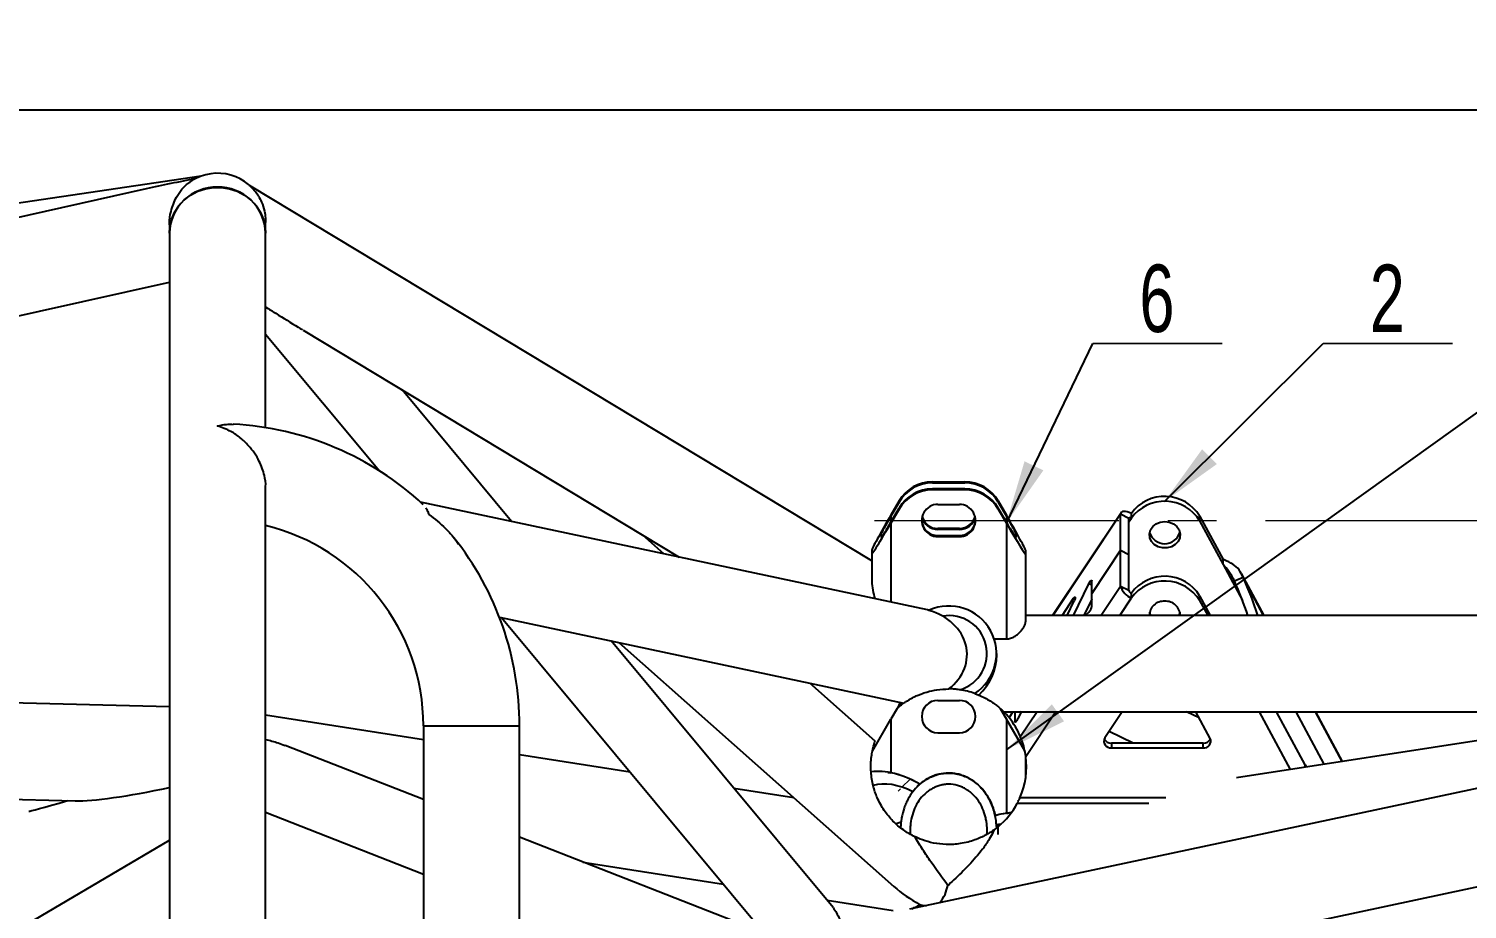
# Model space of a CAD drawing. Header units: millimetres. Extents: x -1160 to 841, y -1082 to 594.
# Drawn here: x 493.5 to 568.2, y 272.1 to 317.8 of the extents above; entities that cross this region are included whole.
import ezdxf

# ---------------------------------------------------------------- set-up
doc = ezdxf.new("R2010")
doc.units = ezdxf.units.MM
doc.linetypes.add('CENTERX2', pattern=[20.32, 12.7, -2.54, 2.54, -2.54])
doc.layers.add('FORMAT', color=7, linetype='Continuous')
doc.styles.add('SLDTEXTSTYLE1', font='TXT', dxfattribs={"width": 0.7})
doc.dimstyles.new('SLDDIMSTYLE0', dxfattribs={"dimtxt": 3.5, "dimasz": 3.302, "dimexe": 0, "dimexo": 0.0625, "dimgap": 0.875, "dimtad": 1, "dimdec": 0, "dimlfac": 5, "dimrnd": 1e-09, "dimzin": 12, "dimdsep": 46, "dimtxsty": 'SLDTEXTSTYLE1', "dimsah": 1, "dimcen": 0.09, "dimadec": 0, "dimazin": 3, "dimtfac": 1, "dimtdec": 0, "dimtofl": 0, "dimtmove": 0, "dimatfit": 3, "dimfxl": 0, "dimfrac": 2, "dimtolj": 1, "dimtzin": 12, "dimarcsym": 0})
doc.dimstyles.new('SLDDIMSTYLE3', dxfattribs={"dimtxt": 0.18, "dimasz": 3.302, "dimexe": 0, "dimexo": 0.0625, "dimgap": 0, "dimtad": 0, "dimtih": 1, "dimtoh": 1, "dimdec": 0, "dimrnd": 1e-09, "dimzin": 0, "dimdsep": 46, "dimtxsty": 'Standard', "dimsah": 1, "dimcen": 0.09, "dimadec": 0, "dimazin": 0, "dimtfac": 3.302, "dimtdec": 0, "dimtofl": 0, "dimtmove": 0, "dimatfit": 3, "dimfxl": 0, "dimfrac": 2, "dimtolj": 1, "dimtzin": 0, "dimarcsym": 0})

# ---------------------------------------------------------------- blocks, each defined once
blk = doc.blocks.new('_D_3')
at = {"layer": 'FORMAT'}
for p, q in [((619.262, 355.935), (619.262, 312.626)), ((190.762, 355.389), (190.762, 312.626)), ((190.762, 313.626), (619.262, 313.626))]:
    blk.add_line(p, q, dxfattribs=at)
for points in [[(190.762, 313.626), (194.064, 313.118), (194.064, 314.134)], [(619.262, 313.626), (615.96, 314.134), (615.96, 313.118)]]:
    blk.add_solid(points, dxfattribs=at)
at = {"layer": 'FORMAT', "insert": (445.141, 318.138), "char_height": 3.5, "attachment_point": 1, "style": 'SLDTEXTSTYLE1'}
blk.add_mtext('2142*', dxfattribs=at)
blk = doc.blocks.new('SW_NOTE_10')
at = {"color": 0, "linetype": 'Continuous', "lineweight": 0}
for p, q in [((0, 0), (6.715, 0)), ((6.715, 0), (0, 0)), ((0, 0), (6.715, 0)), ((6.715, 0), (0, 0)), ((0, 0), (6.715, 0)), ((6.715, 0), (0, 0))]:
    blk.add_line(p, q, dxfattribs=at)
at = {"color": 0, "linetype": 'Continuous', "lineweight": 0, "insert": (3.331, 4.104), "char_height": 3.5, "attachment_point": 2, "style": 'SLDTEXTSTYLE1'}
blk.add_mtext('2', dxfattribs=at)
blk = doc.blocks.new('SW_NOTE_13')
at = {"color": 0, "linetype": 'Continuous', "lineweight": 0}
for p, q in [((0, 0), (6.715, 0)), ((6.715, 0), (0, 0)), ((0, 0), (6.715, 0)), ((6.715, 0), (0, 0)), ((0, 0), (6.715, 0)), ((6.715, 0), (0, 0))]:
    blk.add_line(p, q, dxfattribs=at)
at = {"color": 0, "linetype": 'Continuous', "lineweight": 0, "insert": (3.331, 4.104), "char_height": 3.5, "attachment_point": 2, "style": 'SLDTEXTSTYLE1'}
blk.add_mtext('6', dxfattribs=at)

msp = doc.modelspace()

# ---------------------------------------------------------------- hatches: boundary and pattern name
at = {"linetype": 'Continuous', "lineweight": 18}
h = msp.add_hatch(dxfattribs=at)
h.set_pattern_fill('ANSI32', style=0)
edge = h.paths.add_edge_path(flags=0)
edge.add_ellipse((539.146054, 275.946106), major_axis=(3.04639, -2.702612), ratio=0.613885642, start_angle=108.2346175, end_angle=152.16890812)
edge.add_arc((541.262283, 279.475279), 4.044422, 183.77210999, 193.98120105)
edge.add_ellipse((539.146054, 275.946106), major_axis=(2.437112, -2.162089), ratio=0.613885642, start_angle=113.27666408, end_angle=159.23884034, ccw=False)
edge.add_spline(control_points=[(539.402223, 278.174838), (539.510647, 278.317433), (539.633613, 278.450229), (539.768592, 278.568)], knot_values=[0.079495615, 0.079495615, 0.079495615, 0.079495615, 0.082224567, 0.082224567, 0.082224567, 0.082224567], weights=[1, 1, 1, 1], degree=3, periodic=0)
h = msp.add_hatch(dxfattribs=at)
h.set_pattern_fill('ANSI32', style=0)
edge = h.paths.add_edge_path(flags=0)
edge.add_arc((541.262283, 279.475279), 4.044422, 299.54016967, 308.13201118)
edge.add_spline(control_points=[(543.759614, 276.293977), (543.745834, 276.664428), (543.677235, 277.038024), (543.549729, 277.386113), (543.437302, 277.693033), (543.275833, 277.987403), (543.070103, 278.241401), (542.98014, 278.352472), (542.881098, 278.45684), (542.774309, 278.551845), (542.580388, 278.724366), (542.356385, 278.868722), (542.117318, 278.969796), (541.877585, 279.071151), (541.615879, 279.131328), (541.355844, 279.142604), (541.109553, 279.153283), (540.857996, 279.120489), (540.622338, 279.04811), (540.389716, 278.976664), (540.166577, 278.865148), (539.967825, 278.724737), (539.757063, 278.575842), (539.568541, 278.391222), (539.411253, 278.186648), (539.235364, 277.957882), (539.094282, 277.69922), (538.99116, 277.429709), (538.871831, 277.11784), (538.800346, 276.784639), (538.774093, 276.451754), (538.769952, 276.399237), (538.76691, 276.346621), (538.764952, 276.293977)], knot_values=[0.076393964, 0.076393964, 0.076393964, 0.076393964, 0.081989989, 0.081989989, 0.081989989, 0.086894511, 0.086894511, 0.086894511, 0.089015247, 0.089015247, 0.089015247, 0.092908573, 0.092908573, 0.092908573, 0.096819695, 0.096819695, 0.096819695, 0.100518605, 0.100518605, 0.100518605, 0.104164403, 0.104164403, 0.104164403, 0.108028869, 0.108028869, 0.108028869, 0.112351599, 0.112351599, 0.112351599, 0.117357911, 0.117357911, 0.117357911, 0.118142328, 0.118142328, 0.118142328, 0.118142328], weights=[1, 1, 1, 1, 1, 1, 1, 1, 1, 1, 1, 1, 1, 1, 1, 1, 1, 1, 1, 1, 1, 1, 1, 1, 1, 1, 1, 1, 1, 1, 1, 1, 1, 1], degree=3, periodic=0)
edge.add_arc((541.262283, 279.475279), 4.044422, 231.86798882, 240.45983033)
edge.add_spline(control_points=[(539.268247, 275.956591), (539.262026, 276.057677), (539.26064, 276.159183), (539.264241, 276.260396), (539.27409, 276.537172), (539.32187, 276.815799), (539.409935, 277.078376), (539.485331, 277.303181), (539.591889, 277.520465), (539.7279, 277.714688), (539.847689, 277.885745), (539.992862, 278.042145), (540.157292, 278.170881), (540.309817, 278.290296), (540.48235, 278.388271), (540.664149, 278.455152), (540.845918, 278.522023), (541.041574, 278.559194), (541.235228, 278.562262), (541.438599, 278.565484), (541.645526, 278.531045), (541.837362, 278.463454), (542.028693, 278.396041), (542.210355, 278.294161), (542.369875, 278.168841), (542.405893, 278.140544), (542.440951, 278.110982), (542.474955, 278.080295), (542.656872, 277.916122), (542.810584, 277.716694), (542.929086, 277.502209), (543.070689, 277.24591), (543.166673, 276.960799), (543.217315, 276.672396), (543.258642, 276.437041), (543.270997, 276.195095), (543.256318, 275.956591)], knot_values=[0.047390084, 0.047390084, 0.047390084, 0.047390084, 0.048924715, 0.048924715, 0.048924715, 0.053136399, 0.053136399, 0.053136399, 0.056738303, 0.056738303, 0.056738303, 0.059909061, 0.059909061, 0.059909061, 0.062851024, 0.062851024, 0.062851024, 0.065796618, 0.065796618, 0.065796618, 0.068894847, 0.068894847, 0.068894847, 0.071979813, 0.071979813, 0.071979813, 0.072666877, 0.072666877, 0.072666877, 0.076394613, 0.076394613, 0.076394613, 0.080856031, 0.080856031, 0.080856031, 0.084499267, 0.084499267, 0.084499267, 0.084499267], weights=[1, 1, 1, 1, 1, 1, 1, 1, 1, 1, 1, 1, 1, 1, 1, 1, 1, 1, 1, 1, 1, 1, 1, 1, 1, 1, 1, 1, 1, 1, 1, 1, 1, 1, 1, 1, 1], degree=3, periodic=0)
h = msp.add_hatch(dxfattribs=at)
h.set_pattern_fill('ANSI32', style=0)
edge = h.paths.add_edge_path(flags=0)
edge.add_ellipse((544.821108, 274.616036), major_axis=(4.739249, 0.728896), ratio=0.521379362, start_angle=88.84650643, end_angle=99.30727621)
edge.add_spline(control_points=[(543.679604, 276.936569), (543.684015, 276.91619), (543.688244, 276.895771), (543.692293, 276.875317), (543.721199, 276.729303), (543.740967, 276.581217), (543.751921, 276.432772)], knot_values=[0.088319121, 0.088319121, 0.088319121, 0.088319121, 0.088627827, 0.088627827, 0.088627827, 0.090844335, 0.090844335, 0.090844335, 0.090844335], weights=[1, 1, 1, 1, 1, 1, 1], degree=3, periodic=0)
edge.add_ellipse((544.821108, 274.616036), major_axis=(3.791399, 0.583117), ratio=0.521379362, start_angle=97.97604, end_angle=101.74129163, ccw=False)
edge.add_arc((541.262283, 279.475279), 4.044422, 312.48613939, 324.05474631)

# ---------------------------------------------------------------- linework, layer by layer
at = {"color": 7, "linetype": 'Continuous', "lineweight": 25}
for p, q in [((502.411493, 310.181483), (347.262283, 287.121022)), ((537.262283, 290.170457), (504.927542, 309.695353)), ((499.552543, 309.514959), (347.680495, 275.664227)), ((500.762283, 307.653865), (500.762283, 307.219769)), ((505.762283, 307.219769), (505.762283, 307.780475)), ((500.762283, 307.219769), (500.762283, 263.316722)), ((505.762283, 297.104246), (505.762283, 307.219769)), ((345.762283, 270.113983), (500.762283, 304.661903)), ((507.712729, 302.172711), (527.252883, 290.373654)), ((505.762283, 301.963172), (511.673231, 294.861489)), ((518.550109, 292.226673), (512.85737, 299.066189)), ((505.762283, 264.948176), (505.762283, 294.033692)), ((540.416983, 294.231935), (540.416983, 294.284199)), ((540.416983, 294.284199), (542.107582, 294.284199)), ((540.416983, 294.231935), (542.107582, 294.231935)), ((540.416983, 293.866085), (540.416983, 293.918349)), ((542.107582, 293.918349), (540.416983, 293.918349)), ((542.107582, 293.866085), (540.416983, 293.866085)), ((542.107582, 294.284199), (542.107582, 294.231935)), ((542.107582, 293.918349), (542.107582, 293.866085)), ((540.161012, 287.625217), (513.806691, 293.236656)), ((538.684932, 293.289677), (538.262283, 292.561637)), ((538.684932, 293.237413), (538.262283, 292.509372)), ((538.684932, 293.289677), (538.684932, 293.237413)), ((540.702283, 293.110249), (541.822283, 293.110249)), ((543.839633, 293.237413), (543.839633, 293.289677)), ((543.839633, 293.289677), (544.262283, 292.561637)), ((543.839633, 293.237413), (544.262283, 292.509372)), ((538.262283, 292.195787), (538.684932, 292.923828)), ((538.684932, 292.871563), (538.262283, 292.143523)), ((538.684932, 292.923828), (538.684932, 292.871563)), ((543.839633, 292.871563), (543.839633, 292.923828)), ((544.262283, 292.195787), (543.839633, 292.923828)), ((543.839633, 292.871563), (544.262283, 292.143523)), ((550.22368, 292.682796), (546.658275, 287.334689)), ((550.201687, 290.727685), (550.201687, 292.604025)), ((550.6347, 292.387519), (550.201687, 292.604025)), ((550.6347, 290.511179), (550.6347, 292.387519)), ((550.762283, 292.397387), (550.762283, 292.647387)), ((554.306949, 292.263358), (554.306949, 292.513358)), ((554.306949, 292.513358), (555.52976, 290.242356)), ((537.762283, 291.595827), (537.762283, 291.38677)), ((540.702283, 291.805301), (540.702283, 291.857566)), ((541.822283, 291.857566), (540.702283, 291.857566)), ((541.822283, 291.805301), (540.702283, 291.805301)), ((541.822283, 291.857566), (541.822283, 291.805301)), ((544.262283, 292.143523), (544.262283, 286.117415)), ((544.762283, 291.595827), (544.762283, 291.38677)), ((554.306949, 292.263358), (555.52976, 289.992356)), ((526.460142, 290.542446), (525.366333, 291.512821)), ((540.702283, 291.439452), (540.702283, 291.491716)), ((540.702283, 291.491716), (541.822283, 291.491716)), ((540.702283, 291.439452), (541.822283, 291.439452)), ((541.822283, 291.491716), (541.822283, 291.439452)), ((537.262283, 290.734546), (537.262283, 290.525489)), ((537.262283, 290.525489), (537.262283, 289.111367)), ((545.262283, 290.734546), (545.262283, 290.525489)), ((545.262283, 290.525489), (545.262283, 287.008897)), ((550.201687, 290.727685), (548.701687, 288.477685)), ((550.201687, 288.851345), (550.201687, 290.727685)), ((550.201687, 290.727685), (550.6347, 290.511179)), ((550.6347, 288.634839), (550.6347, 290.511179)), ((555.52976, 289.992356), (555.52976, 290.242356)), ((557.6563, 287.334689), (556.480087, 289.519149)), ((547.757659, 287.334689), (548.550989, 288.991298)), ((548.701687, 288.477685), (548.701687, 289.131149)), ((550.6347, 288.634839), (550.201687, 288.851345)), ((556.112008, 289.139234), (556.565162, 289.322233)), ((547.74268, 288.215514), (547.155463, 287.334689)), ((547.42431, 287.334689), (547.793378, 288.105365)), ((548.701687, 288.18527), (548.294354, 287.334689)), ((548.701687, 287.824222), (548.701687, 288.477685)), ((550.762283, 288.247387), (550.762283, 288.497387)), ((554.306949, 288.113358), (554.306949, 288.363358)), ((554.306949, 288.363358), (554.860831, 287.334689)), ((554.306949, 288.113358), (554.72622, 287.334689)), ((517.91199, 287.25046), (538.926873, 282.77591)), ((518.028832, 287.225581), (531.93664, 270.516107)), ((605.762283, 287.334689), (545.262283, 287.334689)), ((548.550989, 287.511979), (548.356557, 287.334689)), ((609.065904, 286.923404), (539.222644, 272.06602)), ((535.256109, 272.155324), (523.721548, 286.013472)), ((524.128702, 285.926779), (538.420585, 273.247703)), ((543.639602, 286.117415), (544.262283, 286.117415)), ((543.762283, 285.26881), (543.762283, 285.355634)), ((500.762283, 282.582529), (411.646785, 284.798967)), ((537.445001, 280.797204), (534.042256, 283.815956)), ((538.684932, 282.683893), (538.580155, 282.502413)), ((538.684932, 282.683893), (538.762283, 282.807265)), ((538.762283, 282.810955), (538.762283, 282.654936)), ((540.702283, 282.923893), (541.822283, 282.923893)), ((542.616635, 283.286195), (542.827085, 283.200263)), ((513.962283, 280.874402), (505.762283, 282.158541)), ((537.299385, 280.284055), (538.262283, 281.951842)), ((538.580155, 282.502413), (538.262283, 281.951842)), ((538.262283, 281.951842), (538.262283, 279.161036)), ((543.94441, 282.502413), (544.262283, 281.951842)), ((544.10891, 282.334689), (587.494757, 282.334689)), ((544.262283, 281.951842), (544.262283, 277.057678)), ((545.218848, 280.295022), (544.262283, 281.951842)), ((544.606356, 282.334689), (544.400733, 282.026254)), ((544.701687, 282.334689), (544.701687, 281.824222)), ((545.029869, 282.334689), (544.852385, 281.964072)), ((545.021718, 282.31767), (544.987679, 282.334689)), ((550.284586, 282.334689), (549.376642, 280.972774)), ((554.276033, 282.023204), (553.633855, 282.334689)), ((554.856066, 280.945968), (554.108315, 282.334689)), ((578.561404, 282.334689), (556.228102, 278.899827)), ((560.789049, 279.601301), (559.317268, 282.334689)), ((561.74144, 279.747779), (560.348529, 282.334689)), ((513.962283, 281.604568), (513.962283, 266.692518)), ((513.962283, 281.604568), (518.962283, 281.604568)), ((518.962283, 267.756141), (518.962283, 281.604568)), ((540.702283, 281.243893), (541.822283, 281.243893)), ((543.810334, 267.930057), (608.206742, 281.628762)), ((550.858257, 280.703159), (549.602851, 281.312088)), ((513.962283, 277.76145), (506.774574, 280.576945)), ((549.723052, 280.703159), (549.723052, 280.453159)), ((554.493542, 280.703159), (549.723052, 280.703159)), ((549.723052, 280.453159), (554.493542, 280.453159)), ((554.493542, 280.453159), (554.493542, 280.703159)), ((391.459833, 280.299501), (495.860807, 277.70289)), ((524.716926, 279.1902), (518.962283, 280.09139)), ((545.262283, 280.057239), (545.262283, 278.877495)), ((559.790792, 279.578922), (559.856009, 279.4578)), ((533.223853, 277.857995), (530.102785, 278.346762)), ((505.762283, 277.107136), (513.962283, 273.895116)), ((505.762283, 277.097601), (505.802835, 277.091251)), ((544.441076, 277.086983), (544.420659, 277.083843)), ((544.536977, 277.101732), (544.532573, 277.101055)), ((538.795108, 276.593114), (538.531532, 276.510057)), ((543.857473, 276.365109), (543.768285, 276.367195)), ((543.834079, 275.951969), (543.834079, 276.353868)), ((423.161465, 230.083893), (500.762283, 275.652373)), ((531.683949, 270.819701), (518.962283, 275.802901)), ((522.247804, 274.515931), (529.560657, 273.370721)), ((534.946516, 272.527283), (538.375845, 271.990242))]:
    msp.add_line(p, q, dxfattribs=at)
at = {"color": 8, "linetype": 'Continuous', "lineweight": 25}
for p, q in [((538.262283, 292.509372), (538.262283, 292.195787)), ((544.262283, 292.509372), (544.262283, 292.195787)), ((550.201687, 292.604025), (546.688796, 287.334689)), ((550.6347, 292.206013), (550.762283, 292.397387)), ((538.262283, 292.143523), (538.262283, 288.0295)), ((555.52976, 289.992356), (556.5442, 288.108341)), ((548.701687, 288.915949), (548.550989, 288.991298)), ((550.201687, 288.851345), (549.190583, 287.334689)), ((557.635346, 287.334689), (556.565162, 289.322233)), ((547.82268, 288.175514), (547.74268, 288.215514)), ((550.153817, 287.334689), (550.762283, 288.247387)), ((538.580155, 282.502413), (538.741799, 282.63827)), ((545.85725, 282.334689), (544.992672, 281.037823)), ((545.271115, 280.010636), (546.820484, 282.334689)), ((559.03545, 279.331598), (557.418448, 282.334689)), ((559.790792, 279.578922), (558.30696, 282.334689)), ((561.722088, 279.744803), (560.327575, 282.334689)), ((544.701687, 281.824222), (544.741687, 281.804222)), ((551.671457, 277.570461), (544.830057, 277.570461)), ((552.549325, 277.855083), (544.967996, 277.855083))]:
    msp.add_line(p, q, dxfattribs=at)
at = {"color": 7, "linetype": 'Continuous', "lineweight": 25, "flags": 128}
for points in [[(500.762283, 307.219769), (500.782531, 307.522616), (500.871866, 307.917944), (501.029968, 308.293186), (501.25229, 308.637548), (501.532435, 308.941123), (501.862346, 309.195178), (502.232529, 309.392404), (502.632337, 309.527127), (503.050268, 309.595472), (503.474297, 309.595472), (503.892228, 309.527127), (504.292036, 309.392404), (504.66222, 309.195178), (504.99213, 308.941123), (505.272275, 308.637548), (505.494597, 308.293186), (505.652699, 307.917944), (505.742034, 307.522616), (505.762283, 307.219769)], [(550.762283, 292.647387), (550.652916, 292.695852), (550.547752, 292.730016), (550.450832, 292.748566), (550.365882, 292.75079), (550.296164, 292.736602), (550.24436, 292.706548), (550.212459, 292.661782), (550.201687, 292.604025)], [(550.762283, 292.397387), (550.737392, 292.408417), (550.713459, 292.416192), (550.691401, 292.420414), (550.672068, 292.42092), (550.656201, 292.417691), (550.644411, 292.410851), (550.637151, 292.400663), (550.6347, 292.387519)], [(552.494333, 292.224182), (552.730138, 292.193402), (552.944989, 292.103797), (553.119799, 291.963328), (553.239032, 291.784478), (553.292096, 291.583137), (553.274276, 291.377195), (553.187154, 291.184952), (553.038472, 291.023489), (552.84144, 290.907152), (552.613567, 290.84628), (552.3751, 290.84628), (552.147226, 290.907152), (551.950195, 291.023489), (551.801513, 291.184952), (551.714391, 291.377195), (551.69657, 291.583137), (551.749634, 291.784478), (551.868868, 291.963328), (552.043677, 292.103797), (552.258529, 292.193402), (552.494333, 292.224182)], [(548.550989, 288.991298), (548.575123, 289.03771), (548.601081, 289.080238), (548.627081, 289.115962), (548.651337, 289.142427), (548.672183, 289.157818), (548.688188, 289.161076), (548.698253, 289.151978), (548.701687, 289.131149)], [(547.74268, 288.215514), (547.774728, 288.258312), (547.803396, 288.286046), (547.825658, 288.29579), (547.839167, 288.286517), (547.842497, 288.259204), (547.835298, 288.216733), (547.818328, 288.163585), (547.793378, 288.105365)], [(551.77139, 287.334689), (551.714391, 287.477195), (551.707462, 287.506362)], [(553.281205, 287.506362), (553.274276, 287.477195), (553.217277, 287.334689)], [(544.852385, 281.964072), (544.828251, 281.91766), (544.802293, 281.875132), (544.776293, 281.839409), (544.752037, 281.812943), (544.731191, 281.797553), (544.715186, 281.794295), (544.705121, 281.803392), (544.701687, 281.824222)], [(559.790792, 279.578922), (559.779519, 279.511226), (559.74855, 279.441272)]]:
    msp.add_lwpolyline(points, dxfattribs=at)
at = {"color": 7, "linetype": 'Continuous', "lineweight": 25}
for centre, radius, start, end in [((503.262283, 307.830705), 2.5, 31.7404765, 128.13283454), ((503.201112, 307.165393), 2.439435, 88.56311618, 178.72274707), ((503.323453, 307.165393), 2.439435, 1.27725293, 91.43688382), ((503.262283, 281.604568), 15.7, 47.05378324, 87.04855125), ((540.414921, 292.282266), 2.001934, 89.94099416, 149.78681221), ((540.414921, 292.230002), 2.001934, 89.94099416, 149.78681221), ((540.414921, 291.916417), 2.001934, 89.94099416, 149.78681221), ((540.414921, 291.864152), 2.001934, 89.94099416, 149.78681221), ((542.109644, 292.282266), 2.001934, 30.21318779, 90.05900584), ((542.109644, 292.230002), 2.001934, 30.21318779, 90.05900584), ((542.109644, 291.916417), 2.001934, 30.21318779, 90.05900584), ((542.109644, 291.864152), 2.001934, 30.21318779, 90.05900584), ((540.698955, 292.27485), 0.835405, 89.77175723, 270.22824277), ((541.82561, 292.27485), 0.835405, 269.77175723, 90.22824277), ((552.48988, 291.397259), 2.132467, 31.55951775, 144.1096683), ((552.48988, 291.147259), 2.132467, 31.55951775, 144.1096683), ((540.700187, 292.643692), 0.838393, 192.81199804, 270.14322759), ((540.700243, 292.696085), 0.838521, 194.65729842, 270.13936848), ((541.824032, 292.696462), 0.838898, 269.88054755, 345.32278623), ((541.824081, 292.644065), 0.838766, 269.87714146, 347.16763389), ((503.262283, 281.604568), 10.7, 0, 76.48824464), ((540.700201, 292.329713), 0.837999, 181.94407834, 270.1423001), ((541.824697, 292.329367), 0.837655, 269.83485662, 358.07910671), ((552.494333, 291.887716), 0.820178, 196.38423645, 343.61576355), ((503.262283, 281.604568), 15.7, 0, 38.48920853), ((552.48988, 287.247259), 2.132467, 31.55951775, 144.1096683), ((551.098756, 289.121855), 0.936967, 196.78061011, 248.95453618), ((550.838859, 288.696403), 0.213239, 196.78061011, 248.95453618), ((552.48988, 286.997259), 2.132467, 31.55951775, 144.1096683), ((539.707841, 281.654428), 18.031057, 18.36241606, 24.52601181), ((540.269069, 281.882391), 17.91407, 17.71956997, 24.53866103), ((552.435056, 287.337653), 0.738911, 85.39863913, 180.22977113), ((552.553611, 287.337653), 0.738911, 359.77022887, 94.60136087), ((541.277808, 285.36134), 2.469552, 302.82899778, 114.65534902), ((541.28577, 285.360196), 1.969727, 286.8998338, 99.81744975), ((548.131615, 287.906869), 0.576032, 316.72232626, 351.75092107), ((541.262283, 279.475279), 4.044422, 70.4354142, 81.52460108), ((540.702283, 282.083893), 0.84, 90, 270), ((541.822283, 282.083893), 0.84, 270, 90), ((541.262283, 279.475279), 4.044422, 39.10467815, 44.99143051), ((541.262283, 279.475279), 4.044422, 22.7272832, 39.10467815), ((549.681685, 280.800858), 0.350152, 150.59526551, 276.78486954), ((549.709206, 281.104808), 0.401888, 206.64624356, 271.97442755), ((554.532557, 280.804204), 0.353206, 263.65824531, 23.66346844), ((554.508937, 281.1022), 0.399338, 267.79071463, 333.58861424), ((541.262283, 279.475279), 4.044422, 336.38428525, 7.60652325), ((541.262283, 279.475279), 4.044422, 309.48583341, 331.90244231)]:
    msp.add_arc(centre, radius, start, end, dxfattribs=at)
for centre, major_axis, ratio, start_param, end_param in [((503.262283, 307.780475), (14.981845, 2.779353), 0.160203706, 1.616787269, 1.791190667), ((538.262283, 292.457108), (0.99897, 1.725531), 0.026293828, 1.525409927, 3.096206254), ((538.262283, 292.457108), (0.499485, 0.862766), 0.026293828, 1.525409927, 3.096206254), ((544.262283, 292.457108), (-0.99897, 1.725531), 0.026293828, 3.186979053, 4.75777538), ((544.262283, 292.457108), (-0.499485, 0.862766), 0.026293828, 3.186979053, 4.75777538), ((538.262283, 292.248051), (0.99897, 1.725531), 0.026293828, 3.096206254, 4.667002581), ((538.262283, 292.248051), (0.499485, 0.862766), 0.026293828, 3.096206254, 4.667002581), ((544.262283, 292.248051), (-0.499485, 0.862766), 0.026293828, 1.616182727, 3.186979053), ((544.262283, 292.248051), (-0.99897, 1.725531), 0.026293828, 1.616182727, 3.186979053), ((539.824162, 285.140898), (2.966526, -1.0433), 0.791137429, 1.704211906, 1.732553932), ((539.173339, 285.279473), (3.045194, 0.104532), 0.808033362, 5.444768935, 7.470229552), ((541.262283, 284.834689), (1.915111, 1.915111), 0.839099631, 4.697372164, 5.585053606), ((539.146054, 275.946106), (3.04639, -2.702612), 0.613885642, 1.88905044, 2.655848466), ((539.146054, 275.946106), (3.04639, -2.702612), 0.613885642, 1.88905044, 2.32710377), ((503.262283, 280.019577), (8.133764, 2.103339), 0.119836401, 3.539251611, 4.369146648), ((539.146054, 275.946106), (2.437112, -2.162089), 0.613885642, 1.977050754, 2.779242061), ((503.262283, 280.019577), (9.813145, 2.863985), 0.00556951, 3.163677061, 3.795030669), ((544.821108, 274.616036), (4.739249, 0.728896), 0.521379362, 1.550664066, 1.733238941), ((544.821108, 274.616036), (4.739249, 0.728896), 0.521379362, 1.608588688, 1.733238941), ((544.821108, 274.616036), (3.791399, 0.583117), 0.521379362, 1.710004486, 1.775720524), ((541.262283, 274.068689), (4.017995, -1.894078), 0.507965142, 4.188965378, 4.577902053), ((541.262283, 274.068689), (0.780238, 2.648094), 0.068343798, 4.249102247, 4.438988535), ((541.262283, 274.068689), (1.109726, 2.354112), 0.153916745, 4.002258594, 4.236103292), ((541.262283, 274.068689), (-0.191082, 2.499422), 0.281321064, 2.256530659, 2.273651464)]:
    msp.add_ellipse(centre, major_axis=major_axis, ratio=ratio, start_param=start_param, end_param=end_param, dxfattribs=at)
for points, knots in [([(500.768159, 307.63968), (500.766198, 307.664926), (500.746667, 307.916279), (500.825802, 308.298032), (500.960862, 308.742997), (501.149676, 309.141089), (501.410326, 309.510058), (501.649405, 309.763684), (501.798869, 309.850681), (501.825241, 309.866031)], [0, 0, 0, 0, 0.022401703, 0.223028644, 0.367412093, 0.515764221, 0.731178854, 0.952567872, 1, 1, 1, 1]), ([(505.384638, 309.138175), (505.443273, 309.03959), (505.578626, 308.812017), (505.695288, 308.420956), (505.758947, 308.058405), (505.756265, 307.849196), (505.755273, 307.771768)], [0, 0, 0, 0, 0.267199932, 0.61680117, 0.858178389, 1, 1, 1, 1]), ([(505.762283, 303.377008), (505.939895, 303.267497), (506.505064, 302.91903), (507.140946, 302.513348), (507.603967, 302.24112), (507.67949, 302.196717)], [0, 0, 0, 0, 0.277213567, 0.88210584, 1, 1, 1, 1]), ([(503.262283, 297.188861), (503.263474, 297.18919), (503.418318, 297.231962), (503.69233, 297.289408), (503.956172, 297.27937), (504.07026, 297.275029)], [0, 0, 0, 0, 0.004383308, 0.569484128, 1, 1, 1, 1]), ([(505.76158, 294.033997), (505.761814, 294.035776), (505.785892, 294.218825), (505.715809, 294.556791), (505.596236, 294.991432), (505.424634, 295.386693), (505.188518, 295.786427), (504.857277, 296.204806), (504.446665, 296.590567), (503.905128, 296.955009), (503.49873, 297.123316), (503.263474, 297.18853), (503.262283, 297.188861)], [0, 0, 0, 0, 0.001196487, 0.123132976, 0.204663646, 0.28854459, 0.397581635, 0.509712905, 0.652032728, 0.798441155, 0.998978892, 1, 1, 1, 1]), ([(514.08722, 292.933242), (514.123441, 292.875276), (514.186974, 292.7736), (514.226757, 292.643708), (514.241809, 292.585389), (514.242074, 292.58436)], [0, 0, 0, 0, 0.565737874, 0.99233995, 1, 1, 1, 1]), ([(514.242074, 292.58436), (514.243377, 292.583456), (514.557372, 292.365495), (514.99894, 291.998006), (515.492219, 291.468068), (515.690552, 291.184352), (515.782523, 291.052787)], [0, 0, 0, 0, 0.002117708, 0.510336041, 0.772932953, 1, 1, 1, 1]), ([(556.565162, 289.322233), (556.504927, 289.455731), (556.384307, 289.723059), (556.038873, 290.020049), (555.731678, 290.172022), (555.559879, 290.231865), (555.52976, 290.242356)], [0, 0, 0, 0, 0.3107438523, 0.6222603308, 0.9337776095, 1, 1, 1, 1]), ([(556.112008, 289.139234), (556.069013, 289.224096), (555.983022, 289.393822), (555.789331, 289.686532), (555.629808, 289.87448), (555.52976, 289.992356)], [0, 0, 0, 0, 0.271576035, 0.543152057, 1, 1, 1, 1]), ([(537.262283, 289.111367), (537.274015, 288.959897), (537.296358, 288.671434), (537.386864, 288.356371), (537.429847, 288.206745)], [0, 0, 0, 0, 0.525089781, 1, 1, 1, 1]), ([(544.262283, 286.117415), (544.299641, 286.117415), (544.33652, 286.12041), (544.409385, 286.131926), (544.445682, 286.140555), (544.550767, 286.17319), (544.615526, 286.203427), (544.737553, 286.274651), (544.793156, 286.314716), (544.895412, 286.399042), (544.94246, 286.443727), (545.028104, 286.534943), (545.066202, 286.58091), (545.133549, 286.672537), (545.162993, 286.718603), (545.211099, 286.807831), (545.229702, 286.850727), (545.255283, 286.932741), (545.262283, 286.972015), (545.262283, 287.008897)], [0, 0, 0, 0, 0.0625, 0.0625, 0.125, 0.125, 0.25, 0.25, 0.375, 0.375, 0.5, 0.5, 0.625, 0.625, 0.75, 0.75, 0.875, 0.875, 1, 1, 1, 1]), ([(538.927055, 282.777384), (538.935674, 282.783759), (538.94913, 282.793712), (539.087302, 282.886545), (539.244291, 282.981988), (539.425033, 283.080285), (539.62074, 283.173818), (539.862698, 283.273147), (540.221461, 283.392094), (540.721823, 283.499868), (541.069765, 283.512396), (541.272288, 283.519688)], [0, 0, 0, 0, 0.203262333, 0.31732236, 0.395865169, 0.450715627, 0.505953762, 0.554476996, 0.633953333, 0.786939198, 1, 1, 1, 1]), ([(541.88385, 283.46917), (541.803829, 283.481321), (541.664844, 283.502425), (541.443376, 283.518553), (541.323818, 283.517926), (541.287201, 283.517734)], [0, 0, 0, 0, 0.484917046, 0.842241427, 1, 1, 1, 1]), ([(538.747886, 282.654631), (538.748039, 282.653551), (538.748589, 282.649646), (538.81758, 282.694751), (538.884688, 282.749092), (538.919694, 282.777438)], [0, 0, 0, 0, 0.15465631, 0.559039022, 1, 1, 1, 1]), ([(542.840313, 283.199144), (542.944285, 283.151865), (543.254951, 283.010597), (543.601506, 282.782423), (543.861706, 282.576352), (544.036074, 282.421724), (544.134556, 282.322824), (544.113009, 282.344129), (544.10891, 282.348182)], [0, 0, 0, 0, 0.139684538, 0.417373087, 0.555063685, 0.697937363, 0.942545586, 1, 1, 1, 1]), ([(505.762283, 280.892889), (505.98088, 280.838394), (506.32797, 280.751869), (506.651583, 280.618254), (506.771384, 280.56879)], [0, 0, 0, 0, 0.629802012, 1, 1, 1, 1]), ([(539.516361, 275.827115), (539.309523, 275.939301), (538.89181, 276.165863), (538.355, 276.635663), (537.896056, 277.193559), (537.555693, 277.806754), (537.360372, 278.369298), (537.264837, 278.826344), (537.219899, 279.20865), (537.213177, 279.624249), (537.248766, 280.013576), (537.311863, 280.362514), (537.375244, 280.59748), (537.418595, 280.734966), (537.440667, 280.799174), (537.437847, 280.790966), (537.436759, 280.787798)], [0, 0, 0, 0, 0.109450721, 0.221037875, 0.331798244, 0.445151114, 0.536319799, 0.581815698, 0.628661489, 0.680580628, 0.73276877, 0.780878145, 0.853547351, 0.908337505, 0.964618392, 1, 1, 1, 1]), ([(545.271115, 280.010636), (545.248292, 280.152238), (545.215362, 280.356545), (545.135016, 280.64726), (545.073128, 280.833866), (545.019601, 280.973122), (545.001329, 281.017023), (544.992672, 281.037823)], [0, 0, 0, 0, 0.380818634, 0.549453947, 0.7196223, 0.86715833, 1, 1, 1, 1]), ([(538.107858, 279.175755), (538.124548, 279.176675), (538.175533, 279.179486), (538.227396, 279.168456), (538.262283, 279.161036)], [0, 0, 0, 0, 0.327340781, 1, 1, 1, 1]), ([(543.759614, 276.293977), (543.753148, 276.467787), (543.735006, 276.639782), (543.674225, 276.979964), (543.631615, 277.148156), (543.546887, 277.397208), (543.515149, 277.479565), (543.445579, 277.639924), (543.407623, 277.718325), (543.283934, 277.948022), (543.188492, 278.093873), (543.023021, 278.300139), (542.964652, 278.366111), (542.841633, 278.491803), (542.776622, 278.551831), (542.574266, 278.719863), (542.429498, 278.816378), (542.196553, 278.936326), (542.115686, 278.972331), (541.951646, 279.034103), (541.868485, 279.059961), (541.699894, 279.101677), (541.614464, 279.117535), (541.441269, 279.138965), (541.352862, 279.144512), (541.08981, 279.144865), (540.917162, 279.123978), (540.662172, 279.061744), (540.577466, 279.035605), (540.413509, 278.974273), (540.333799, 278.939016), (540.178718, 278.859721), (540.103347, 278.815681), (539.95689, 278.718929), (539.885973, 278.666251), (539.684021, 278.499131), (539.562029, 278.374641), (539.396602, 278.16974), (539.344597, 278.098556), (539.24806, 277.952922), (539.203278, 277.87817), (539.120303, 277.72501), (539.082111, 277.6466), (539.012103, 277.486243), (538.980203, 277.403998), (538.895043, 277.155491), (538.851844, 276.986807), (538.805489, 276.729687), (538.79313, 276.643294), (538.774477, 276.469161), (538.7682, 276.381318), (538.764952, 276.293977)], [0, 0, 0, 0, 0.0625, 0.0625, 0.125, 0.125, 0.15625, 0.15625, 0.1875, 0.1875, 0.25, 0.25, 0.28125, 0.28125, 0.3125, 0.3125, 0.375, 0.375, 0.40625, 0.40625, 0.4375, 0.4375, 0.46875, 0.46875, 0.5, 0.5, 0.5625, 0.5625, 0.59375, 0.59375, 0.625, 0.625, 0.65625, 0.65625, 0.6875, 0.6875, 0.75, 0.75, 0.78125, 0.78125, 0.8125, 0.8125, 0.84375, 0.84375, 0.875, 0.875, 0.9375, 0.9375, 0.96875, 0.96875, 1, 1, 1, 1]), ([(539.768592, 278.568), (539.850455, 278.639426), (539.936442, 278.705131), (540.114962, 278.82363), (540.207761, 278.876666), (540.352507, 278.946487), (540.401682, 278.968133), (540.501963, 279.008038), (540.553274, 279.02636), (540.708767, 279.075502), (540.813542, 279.100294), (541.025275, 279.134252), (541.132232, 279.14342), (541.294358, 279.145069), (541.348918, 279.143576), (541.457373, 279.13649), (541.511162, 279.130924), (541.67125, 279.108342), (541.776277, 279.085464), (541.982999, 279.02437), (542.08545, 278.985753), (542.282052, 278.89515), (542.376411, 278.843254), (542.557693, 278.727017), (542.644849, 278.66247), (542.893762, 278.451664), (543.038728, 278.29248), (543.228489, 278.029094), (543.287068, 277.936992), (543.392863, 277.748837), (543.440454, 277.652304), (543.525701, 277.454637), (543.563354, 277.353503), (543.629038, 277.14678), (543.656818, 277.041865), (543.679604, 276.936569)], [0, 0, 0, 0, 0.0625, 0.0625, 0.125, 0.125, 0.15625, 0.15625, 0.1875, 0.1875, 0.25, 0.25, 0.3125, 0.3125, 0.34375, 0.34375, 0.375, 0.375, 0.4375, 0.4375, 0.5, 0.5, 0.5625, 0.5625, 0.625, 0.625, 0.75, 0.75, 0.8125, 0.8125, 0.875, 0.875, 0.9375, 0.9375, 1, 1, 1, 1]), ([(543.256318, 275.956591), (543.265667, 276.108502), (543.26414, 276.260404), (543.244637, 276.488243), (543.235252, 276.564187), (543.210337, 276.71607), (543.194867, 276.791508), (543.139702, 277.014064), (543.09119, 277.158359), (542.968487, 277.438028), (542.893406, 277.574375), (542.720084, 277.825976), (542.621588, 277.94248), (542.453532, 278.101278), (542.394031, 278.151489), (542.270731, 278.243668), (542.206876, 278.285771), (542.074675, 278.36186), (542.006329, 278.395848), (541.864893, 278.455244), (541.791434, 278.480686), (541.569952, 278.541411), (541.419073, 278.562246), (541.187683, 278.562589), (541.110687, 278.557442), (540.959332, 278.537161), (540.88459, 278.522029), (540.736955, 278.481909), (540.663563, 278.456689), (540.521682, 278.397474), (540.453153, 278.363566), (540.320645, 278.287637), (540.256667, 278.245615), (540.133169, 278.153622), (540.074025, 278.103869), (539.906833, 277.946575), (539.807498, 277.829936), (539.632136, 277.576203), (539.558316, 277.44241), (539.434968, 277.162686), (539.38537, 277.015713), (539.311633, 276.719018), (539.286986, 276.568494), (539.267119, 276.339662), (539.26337, 276.26259), (539.261606, 276.109092), (539.263564, 276.03268), (539.268247, 275.956591)], [0, 0, 0, 0, 0.0625, 0.0625, 0.09375, 0.09375, 0.125, 0.125, 0.1875, 0.1875, 0.25, 0.25, 0.3125, 0.3125, 0.34375, 0.34375, 0.375, 0.375, 0.40625, 0.40625, 0.4375, 0.4375, 0.5, 0.5, 0.53125, 0.53125, 0.5625, 0.5625, 0.59375, 0.59375, 0.625, 0.625, 0.65625, 0.65625, 0.6875, 0.6875, 0.75, 0.75, 0.8125, 0.8125, 0.875, 0.875, 0.9375, 0.9375, 0.96875, 0.96875, 1, 1, 1, 1]), ([(539.768592, 278.568), (539.700788, 278.50884), (539.636482, 278.446376), (539.514459, 278.315227), (539.456743, 278.246541), (539.402223, 278.174838)], [0, 0, 0, 0, 0.5, 0.5, 1, 1, 1, 1]), ([(544.830057, 277.570461), (544.846739, 277.602066), (544.880048, 277.665172), (544.935553, 277.781249), (544.964817, 277.847849), (544.967996, 277.855083)], [0, 0, 0, 0, 0.472104329, 0.942664116, 1, 1, 1, 1]), ([(543.751921, 276.432772), (543.745715, 276.516871), (543.736687, 276.600931), (543.712683, 276.768973), (543.697618, 276.853327), (543.679604, 276.936569)], [0, 0, 0, 0, 0.5, 0.5, 1, 1, 1, 1]), ([(544.262283, 277.057678), (544.298375, 277.064082), (544.385605, 277.079557), (544.468809, 277.08877), (544.517587, 277.094171)], [0, 0, 0, 0, 0.413760394, 1, 1, 1, 1]), ([(543.610507, 276.183456), (543.599057, 276.174892), (543.560524, 276.146067), (543.412668, 276.047275), (543.199044, 275.921086), (542.930192, 275.786619), (542.628647, 275.663305), (542.271299, 275.552201), (541.893042, 275.473938), (541.507067, 275.432693), (541.035202, 275.425403), (540.467699, 275.492415), (539.884721, 275.657524), (539.610941, 275.787017), (539.476923, 275.850405)], [0, 0, 0, 0, 0.037975981, 0.127809862, 0.21970053, 0.293949222, 0.370177898, 0.44453559, 0.521859783, 0.585182023, 0.650709258, 0.767923115, 0.886396612, 1, 1, 1, 1]), ([(543.624462, 276.192376), (543.604985, 276.148095), (543.537047, 275.993632), (543.345413, 275.644062), (543.037763, 275.196917), (542.678683, 274.753918), (542.180112, 274.202758), (541.673814, 273.705777), (541.31069, 273.383002), (541.199504, 273.284172)], [0, 0, 0, 0, 0.040387063, 0.140882074, 0.29184529, 0.425255436, 0.561870523, 0.865848497, 1, 1, 1, 1]), ([(543.814734, 276.342582), (543.781049, 276.313659), (543.720294, 276.261493), (543.654, 276.21368), (543.624462, 276.192376)], [0, 0, 0, 0, 0.554435979, 1, 1, 1, 1]), ([(543.74307, 276.442936), (543.745247, 276.442199), (543.749047, 276.440912), (543.751061, 276.435208), (543.751921, 276.432772)], [0, 0, 0, 0, 0.573068274, 1, 1, 1, 1]), ([(541.225871, 273.302341), (540.930389, 273.702662), (540.632588, 274.106066), (540.198788, 274.729783), (540.05636, 274.940875), (539.779323, 275.373964), (539.644482, 275.596202), (539.516361, 275.827115)], [0, 0, 0, 0, 0.5, 0.5, 0.75, 0.75, 1, 1, 1, 1]), ([(535.256109, 272.155324), (535.316441, 272.067355), (535.428411, 271.904095), (535.592788, 271.557586), (535.798315, 271.071322), (536.038934, 270.384432), (536.261884, 269.532304), (536.356849, 268.826673), (536.340425, 268.305012), (536.271143, 267.897639), (536.093263, 267.468396), (535.796866, 267.104447), (535.478153, 266.856126), (535.218833, 266.736318), (535.077259, 266.704859), (535.072676, 266.760271), (535.072153, 266.766593)], [0, 0, 0, 0, 0.063851539, 0.118501433, 0.174429692, 0.29519773, 0.418984571, 0.531143538, 0.578663572, 0.627292978, 0.696457118, 0.765744169, 0.834216622, 0.909955021, 0.989727015, 1, 1, 1, 1]), ([(539.350132, 272.09314), (539.430336, 272.129716), (539.562097, 272.189803), (539.722989, 272.276247), (539.785944, 272.310071)], [0, 0, 0, 0, 0.608712488, 1, 1, 1, 1]), ([(539.770104, 272.300079), (539.824612, 272.285369), (539.931517, 272.256517), (540.055736, 272.256298), (540.11662, 272.256191)], [0, 0, 0, 0, 0.509870888, 1, 1, 1, 1])]:
    msp.add_open_spline(points, degree=3, knots=knots, dxfattribs=at)
at = {"layer": 'FORMAT', "linetype": 'CENTERX2', "lineweight": 18}
for p, q in [((537.413411, 292.27485), (615.609898, 292.27485)), ((538.702283, 292.27485), (543.822283, 292.27485))]:
    msp.add_line(p, q, dxfattribs=at)

# ---------------------------------------------------------------- block references
at = {"color": 7, "linetype": 'Continuous', "lineweight": 0}
for name, p in [('SW_NOTE_13', (548.759124, 301.474292)), ('SW_NOTE_10', (560.729927, 301.474292))]:
    msp.add_blockref(name, p, dxfattribs=at)

# ---------------------------------------------------------------- dimensions: what is measured, and where the dimension line sits
at = {"layer": 'FORMAT'}
dim = msp.add_linear_dim(base=(619.2622825755, 313.6257654554), p1=(190.7622825755, 355.3892249806), p2=(619.2622825755, 355.934986226), dimstyle='SLDDIMSTYLE0', dxfattribs=at)
dim.commit()
dim.dimension.update_dxf_attribs({"geometry": '_D_3', "text_midpoint": (450.3687373126, 313.6257654554), "dimtype": 160})

# ---------------------------------------------------------------- leaders
at = {"color": 7, "linetype": 'Continuous', "lineweight": 0}
for points in [[(544.262283, 292.143523), (548.759124, 301.474292)], [(544.262283, 280.350984), (573.722628, 301.474292)], [(552.479336, 293.263364), (560.729927, 301.474292)]]:
    msp.add_leader(points, dimstyle='SLDDIMSTYLE3', dxfattribs=at)

doc.saveas('drawing.dxf')
